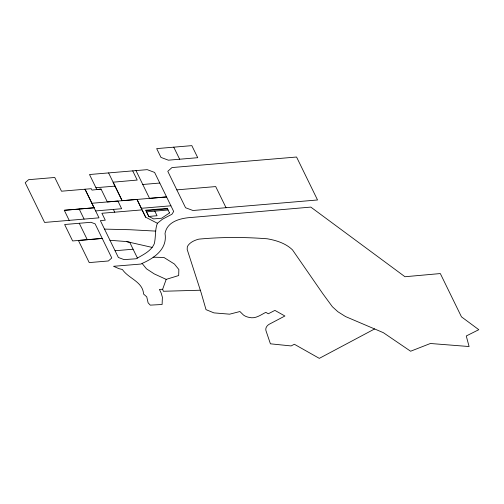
<?xml version="1.0" encoding="UTF-8"?>
<svg xmlns="http://www.w3.org/2000/svg" width="504" height="504" viewBox="0 0 504 504"><rect width="100%" height="100%" fill="white"/><g stroke="black" fill="none" stroke-linecap="round" stroke-linejoin="round"><path stroke-width="0.76" d="M157.393 223.272L145.669 217.211L142.078 209.878L101.909 213.274L105.279 220.179L100.359 220.601L118.371 257.487L124.097 259.623L136.231 258.766C142.878 254.759 150.973 251.376 154.262 243.797C155.988 237.037 154.791 229.824 157.393 223.272L162.471 219.215L171.933 214.244L173.685 211.472L154.608 172.431L147.225 169.653L89.504 174.523L96.837 189.561L101.083 189.113L107.346 201.947L166.578 196.925L149.543 198.368L136.004 170.61M200.334 290.222L163.365 291.268L162.647 289.271L166.188 279.38L178.681 275.531L178.851 269.52L174.397 264.014L163.945 257.481L153.109 257.197M169.571 212.896L161.601 218.232L153.619 218.912L148.693 216.361L145.681 210.212L167.353 208.373L169.489 212.953M374.611 328.954L319.309 358.363L294.361 344.264L291.104 345.933L270.415 343.816L265.91 330.511C265.23 327.94 267.026 325.515 269.161 324.286L284.905 316.002L274.901 310.395L268.304 313.778L265.822 312.348C260.688 314.899 255.541 319.038 249.417 317.438A9.979 5.393 5.2 0 1 245.171 316.09L243.52 315.088L239.917 311.535L229.641 314.175L213.942 312.883L206.023 309.651L201.235 293.026L187.173 249.442L187.331 246.771A24.482 13.224 5.2 0 1 198.897 239.135C221.577 236.993 244.522 237.025 267.24 238.783C276.394 240.395 285.661 243.274 292.49 249.877L322.856 293.75L332.388 306.747L337.938 311.774L345.53 316.562L383.368 332.684L410.615 351.231L430.391 343.495L469.092 346.538L466.263 335.973L478.8 329.692L461.469 316.852L440.32 273.559L404.977 276.734L310.804 207.094L191.652 217.438C181.081 218.056 167.133 221.187 165.022 233.503C167.612 248.831 154.507 258.017 142.09 263.416L141.051 264.039L113.532 266.295L118.963 268.657L122.403 269.508C128.564 278.649 142.834 281.604 143.564 294.034L146.74 296.856L148.113 302.822L150.268 305.134L162.112 304.492L162.382 297.234L161.211 293.196L159.44 289.403L162.647 289.271M101.083 189.113L91.974 190.084L91.3 188.691L61.501 191.211L54.76 177.477L28.571 179.689L25.2 182.694L44.598 222.434L98.998 217.841L85.025 189.214L94.097 207.78L64.285 210.294L69.187 220.355M173.748 147.168L191.829 145.637L197.738 157.695L168.38 160.184L160.978 157.418L156.675 148.611L173.748 147.168L179.663 159.239M142.771 184.489L159.793 183.04M91.873 203.257L117.923 201.046L121.628 208.719L95.621 210.93M64.285 210.294L94.097 207.78M170.906 205.789L141.328 208.297L137 199.433L122.126 200.686L108.587 172.922M145.952 210.76L167.517 208.927M146.475 211.831L168.046 210.004M79.26 223.278L90.934 222.283L95.105 223.858L111.781 257.972L108.398 260.971L89.227 262.597L78.397 240.458L102.23 238.442L72.639 240.956L64.632 224.513L79.26 223.278L87.287 239.715M115.082 250.746L133.088 249.215L137.435 258.061M95.949 187.715L115.013 186.108M176.822 189.863L185.567 207.743L192.969 210.502L317.533 199.975L296.56 157.021L171.996 167.561L167.782 171.322L176.822 189.863L215.699 186.575L226.038 207.711M104.504 229.106L130.183 229.729L155.736 231.109M109.954 240.282L126.41 241.555L129.736 242.304L133.088 249.215M126.41 241.555L152.132 247.401M166.188 279.38L154.268 273.911L146.45 268.789L142.09 263.416M132.716 170.881L137.208 180.06L113.104 182.19L122.126 200.686M154.791 211.126L157.046 215.737L148.831 216.436L146.576 211.825M79.178 209.034L84.092 219.101M137 199.433L145.669 217.211M113.375 209.406L114.729 212.19"/></g></svg>
